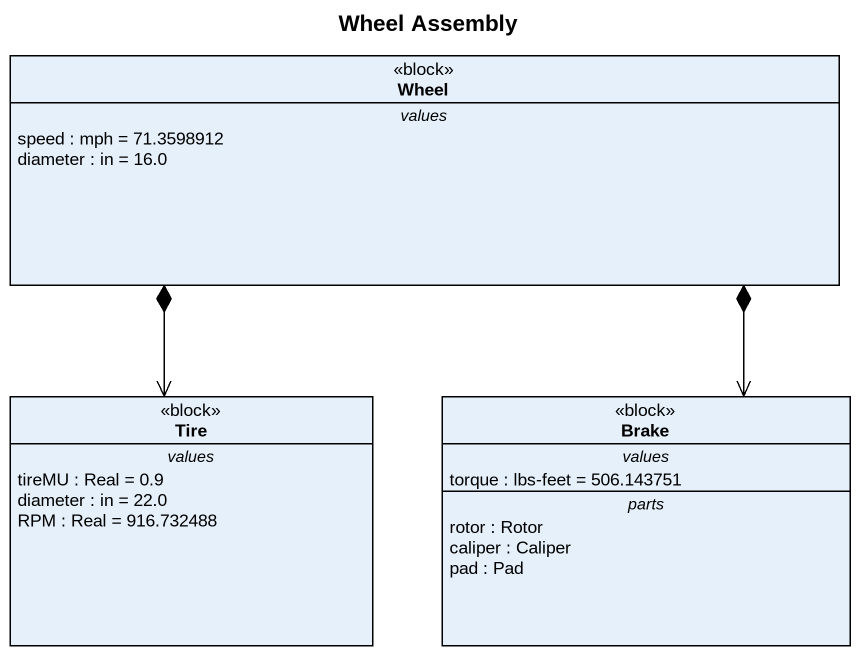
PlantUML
@startuml
title Wheel Assembly
hide circle
hide empty members
class Wheel <<block>> {
  -- values --
  speed : mph = 71.3598912
  diameter : in = 16.0
}
class Tire <<block>> {
  -- values --
  tireMU : Real = 0.9
  diameter : in = 22.0
  RPM : Real = 916.732488
}
class Brake <<block>> {
  -- values --
  torque : lbs-feet = 506.143751
  -- parts --
  rotor : Rotor
  caliper : Caliper
  pad : Pad
}
Wheel *--> Tire
Wheel *--> Brake
@enduml
